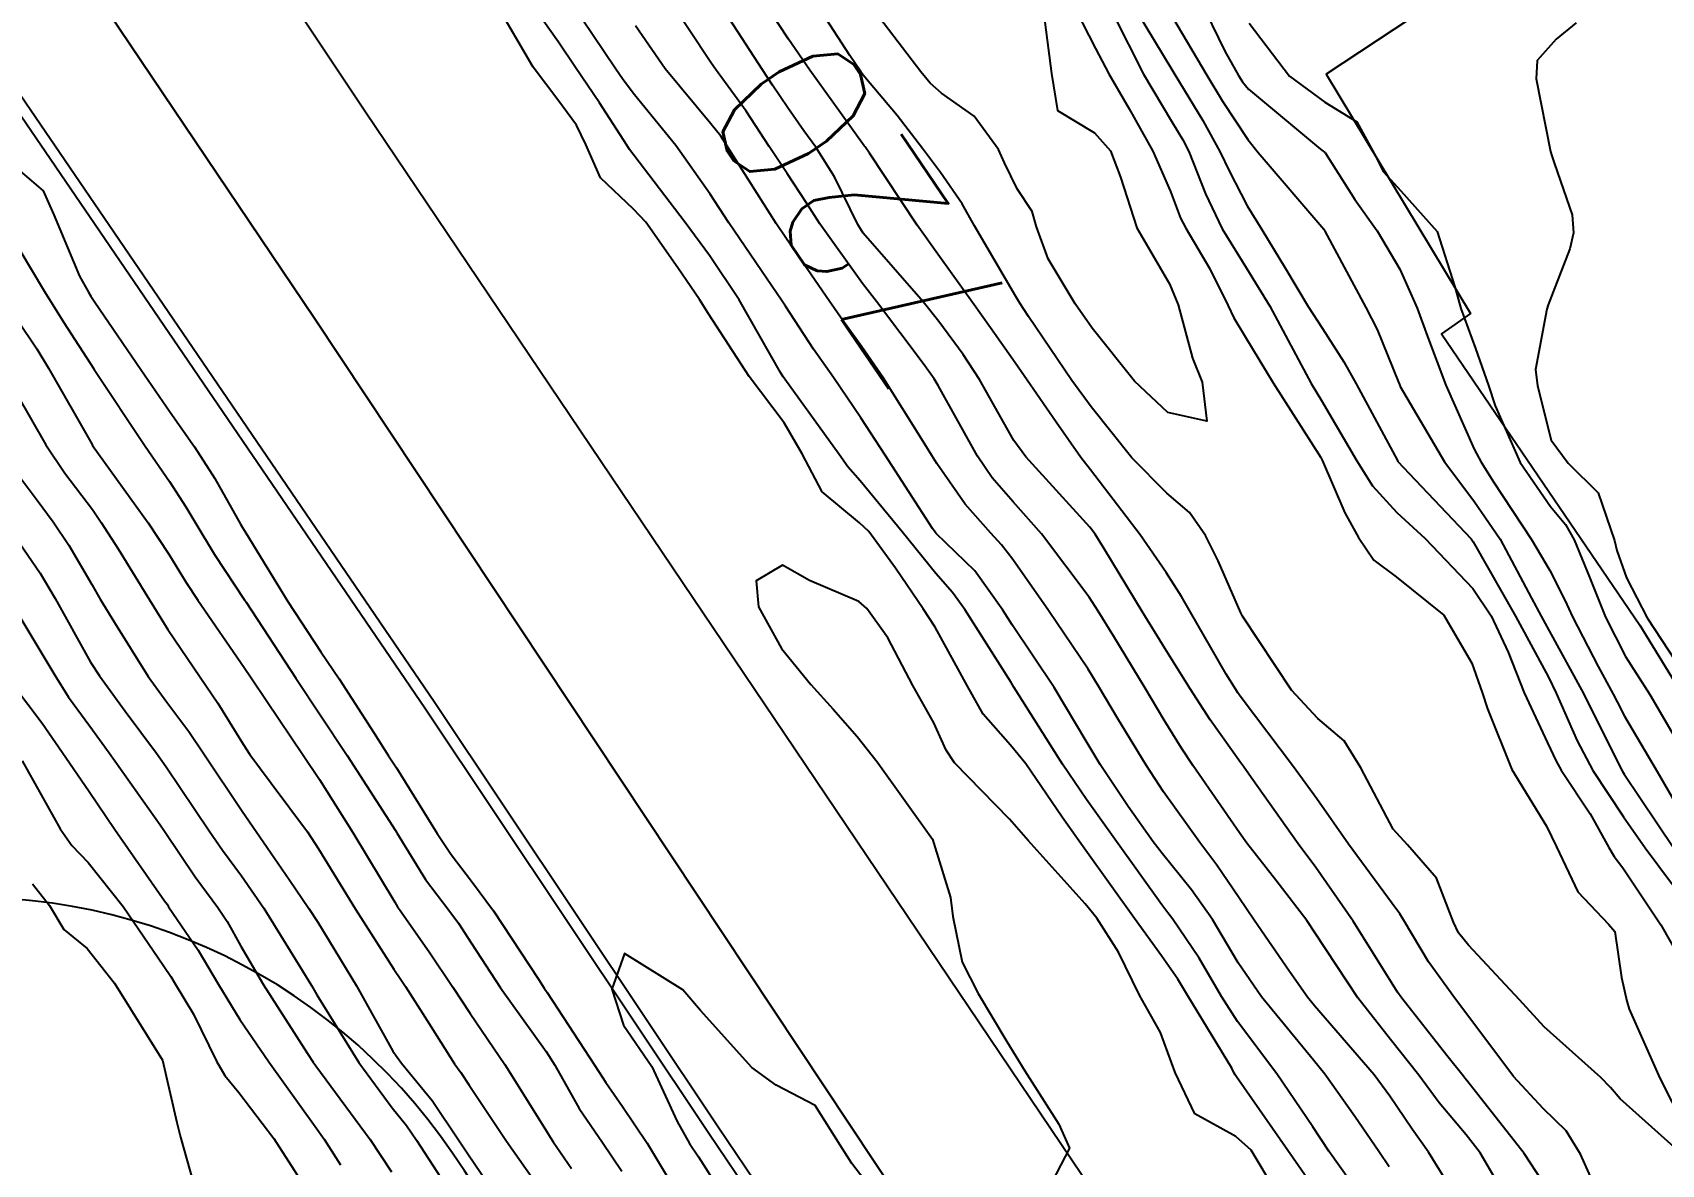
# Model space of a CAD drawing. Header units: metres. Extents: x 298520 to 308411, y 7433745 to 7450750.
# Drawn here: x 305514.07 to 305556.53, y 7436257.81 to 7436287.3 of the extents above; entities that cross this region are included whole.
import ezdxf
from ezdxf.enums import TextEntityAlignment as Align

# ---------------------------------------------------------------- set-up
doc = ezdxf.new("R2010")
doc.units = ezdxf.units.M
doc.header["$LTSCALE"] = 10
doc.linetypes.add('CONTINUO', pattern=[0])
for name, color, linetype in [('Area Verde e Lazer', 94, 'Continuous'), ('Canaleta de Drenagem', 151, 'Continuous'), ('Cotas', 45, 'Continuous'), ('Curvas de Nivel 1m', 11, 'Continuous'), ('Curvas de Nivel 5m', 15, 'Continuous'), ('Edificações', 30, 'Continuous'), ('Eixo_Estaqueamento', 45, 'CONTINUO'), ('Linha Férrea', 251, 'TRACKS')]:
    doc.layers.add(name, color=color, linetype=linetype)
doc.styles.add('Style-STANDARD', font='STANDARD.shx')
doc.linetypes.add('TRACKS', pattern='A,0.15,[130,ltypeshp.shx,S=0.25,R=0,X=0,Y=0],0.15', length=0.3)

msp = doc.modelspace()

# ---------------------------------------------------------------- linework, layer by layer
at = {"layer": 'Area Verde e Lazer', "elevation": 702.911}
msp.add_lwpolyline([(305681.312, 7436021.574), (305646.354, 7436069.707), (305638.734, 7436079.916), (305629.627, 7436098.108), (305626.73, 7436106.667), (305623.857, 7436116.23), (305602.206, 7436150.709), (305597.029, 7436153.887, -0.108806), (305579.087, 7436171.197, 0.012766), (305553.578, 7436207.531, -0.058601), (305533.573, 7436242.423, 0.048209), (305525.009, 7436258.103, 0.285836), (305510.329, 7436264.62, 0.182715), (305493.202, 7436255.252, 0.370056), (305493.202, 7436248.329, -0.051189), (305508.905, 7436225.696, 0.044989), (305545.819, 7436171.063, -0.231553), (305551.364, 7436147.273, -0.105431), (305542.516, 7436128.289, -0.119716), (305498.915, 7436092.575, 0.030126), (305447.791, 7436064.099, 0.058782), (305430.122, 7436049.638), (305432.69, 7436045.741), (305454.562, 7436013.793)], format="xyb", dxfattribs=at)
at = {"layer": 'Canaleta de Drenagem'}
for points in [[(305557.296, 7436220.649), (305546.27, 7436236.932), (305544.903, 7436239.019), (305535.681, 7436252.702), (305531.691, 7436258.613), (305524.287, 7436269.694), (305512.088, 7436287.564), (305505.349, 7436297.757), (305501.531, 7436303.213), (305492.263, 7436317.544), (305486.697, 7436325.567), (305486.072, 7436326.575), (305482.962, 7436330.962), (305479.197, 7436336.696), (305472.474, 7436346.51)], [(305557.545, 7436220.816), (305546.52, 7436237.098), (305545.153, 7436239.185), (305535.93, 7436252.87), (305531.94, 7436258.78), (305524.536, 7436269.862), (305512.337, 7436287.732), (305505.597, 7436297.926), (305501.78, 7436303.38), (305492.512, 7436317.711), (305486.948, 7436325.732), (305486.322, 7436326.741), (305483.21, 7436331.131), (305479.447, 7436336.863), (305472.722, 7436346.679)]]:
    msp.add_lwpolyline(points, dxfattribs=at)
at = {"layer": 'Curvas de Nivel 1m', "flags": 128}
for points, elevation in [([(305548.964, 7436256.59), (305547.857, 7436258.156), (305547.439, 7436258.784), (305546.497, 7436260.17), (305545.473, 7436261.535), (305545.054, 7436262.186), (305544.477, 7436263.18), (305543.782, 7436264.206), (305543.663, 7436264.366), (305543.507, 7436264.576), (305542.322, 7436266.222), (305541.539, 7436267.315), (305540.91, 7436268.236), (305539.766, 7436270.053), (305539.646, 7436270.249), (305539.575, 7436270.363), (305538.369, 7436272.269), (305538.046, 7436272.712), (305537.612, 7436273.208), (305536.734, 7436274.289), (305535.636, 7436275.619), (305535.321, 7436275.986), (305535.093, 7436276.308), (305533.672, 7436278.271), (305533.63, 7436278.33), (305533.561, 7436278.444), (305532.481, 7436280.342), (305531.71, 7436281.493), (305531.08, 7436282.356), (305529.74, 7436284.111), (305529.629, 7436284.259), (305529.555, 7436284.373), (305528.848, 7436285.478), (305528.222, 7436286.393), (305527.773, 7436287.058), (305526.819, 7436288.41)], 716), ([(305552.348, 7436257.172), (305551.797, 7436258.106), (305551.438, 7436258.577), (305550.735, 7436259.41), (305550.201, 7436260.129), (305549.467, 7436261.063), (305548.611, 7436262.149), (305547.5, 7436263.837), (305547.285, 7436264.162), (305546.471, 7436265.213), (305545.718, 7436266.178), (305545.527, 7436266.446), (305544.32, 7436268.198), (305544.013, 7436268.659), (305543.565, 7436269.386), (305543.071, 7436270.215), (305542.253, 7436271.563), (305541.844, 7436272.228), (305541.607, 7436272.592), (305540.363, 7436274.243), (305539.631, 7436275.073), (305539.079, 7436275.7), (305538.701, 7436276.264), (305537.67, 7436278.109), (305537.564, 7436278.281), (305537.282, 7436278.679), (305536.068, 7436280.296), (305535.7, 7436280.769), (305534.589, 7436282.317), (305534.253, 7436282.847), (305533.736, 7436283.633), (305533.27, 7436284.335), (305532.664, 7436285.253), (305531.869, 7436286.349), (305531.765, 7436286.498), (305530.53, 7436288.363)], 719), ([(305555.251, 7436256.216), (305554.417, 7436258.075), (305554.043, 7436258.685), (305553.445, 7436259.263), (305552.67, 7436260.098), (305551.477, 7436261.689), (305551.154, 7436262.115), (305550.457, 7436263.09), (305549.828, 7436264.135), (305549.708, 7436264.34), (305549.508, 7436264.609), (305548.365, 7436266.152), (305547.54, 7436267.331), (305546.939, 7436268.166), (305545.571, 7436269.976), (305545.487, 7436270.096), (305545.429, 7436270.182), (305545.178, 7436270.587), (305544.246, 7436272.2), (305544.011, 7436272.608), (305543.613, 7436273.236), (305542.942, 7436274.217), (305541.64, 7436275.907), (305541.389, 7436276.233), (305540.748, 7436277.148), (305539.989, 7436278.247), (305539.677, 7436278.698), (305539.034, 7436279.607), (305538.569, 7436280.267), (305537.711, 7436281.47), (305537.122, 7436282.286), (305535.88, 7436284.16), (305535.788, 7436284.3), (305535.768, 7436284.325), (305535.743, 7436284.357), (305534.929, 7436285.487), (305534.33, 7436286.321), (305533.775, 7436287.137), (305532.98, 7436288.338)], 721), ([(305557.097, 7436258.043), (305555.447, 7436259.513), (305555.196, 7436259.809), (305554.949, 7436260.068), (305553.472, 7436261.39), (305552.83, 7436262.097), (305551.497, 7436263.521), (305551.232, 7436263.845), (305551.108, 7436264.116), (305550.66, 7436265.269), (305549.903, 7436266.134), (305549.529, 7436266.547), (305548.688, 7436268.143), (305548.253, 7436268.843), (305547.566, 7436269.429), (305546.88, 7436270.167), (305545.602, 7436272.099), (305545.559, 7436272.181), (305544.968, 7436273.541), (305544.641, 7436274.195), (305544.223, 7436274.795), (305543.634, 7436275.3), (305542.724, 7436276.219), (305541.663, 7436277.551), (305541.158, 7436278.235), (305540.03, 7436279.906), (305539.805, 7436280.249), (305539.696, 7436280.428), (305538.62, 7436282.267), (305538.297, 7436282.84), (305537.737, 7436283.656), (305537.268, 7436284.285), (305536.605, 7436285.145), (305535.761, 7436286.145), (305535.694, 7436286.233), (305535.644, 7436286.302), (305535.366, 7436286.71), (305534.33, 7436288.322)], 722), ([(305541.086, 7436288.237), (305541.773, 7436286.891), (305542.125, 7436286.226), (305542.655, 7436285.319), (305543.267, 7436284.215), (305543.732, 7436283.164), (305543.991, 7436282.471), (305544.124, 7436282.204), (305544.756, 7436281.146), (305545.23, 7436280.187), (305545.379, 7436279.873), (305545.685, 7436279.364), (305546.409, 7436278.173), (305547.644, 7436276.233), (305547.678, 7436276.159), (305548.271, 7436274.792), (305548.631, 7436274.145), (305549.033, 7436273.555), (305549.613, 7436273.119), (305550.853, 7436272.117), (305551.584, 7436270.874), (305551.855, 7436270.107), (305551.995, 7436269.679), (305552.622, 7436268.099), (305553.531, 7436266.625), (305553.791, 7436266.086), (305554.344, 7436264.911), (305555.144, 7436264.065), (305555.314, 7436263.875), (305555.489, 7436262.681), (305555.624, 7436262.059), (305555.685, 7436261.853), (305556.486, 7436260.05), (305557.434, 7436258.185)], 722), ([(305549.427, 7436257.747), (305549.16, 7436258.143), (305548.535, 7436259.056), (305547.751, 7436260.157), (305547.458, 7436260.527), (305546.101, 7436262.174), (305545.492, 7436263.062), (305545.078, 7436263.765), (305544.821, 7436264.19), (305544.278, 7436264.966), (305543.52, 7436265.898), (305543.276, 7436266.212), (305542.624, 7436267.132), (305541.899, 7436268.227), (305541.559, 7436268.793), (305540.692, 7436270.239), (305539.597, 7436271.873), (305539.356, 7436272.254), (305538.628, 7436273.28), (305537.623, 7436274.251), (305537.598, 7436274.28), (305537.524, 7436274.381), (305536.287, 7436276.294), (305535.657, 7436277.266), (305534.94, 7436278.311), (305534.42, 7436279.058), (305533.691, 7436280.172), (305533.588, 7436280.331), (305533.346, 7436280.686), (305532.219, 7436282.345), (305531.73, 7436283.094), (305530.831, 7436284.359), (305529.756, 7436285.679), (305529.457, 7436286.072), (305529.253, 7436286.378), (305528.103, 7436288.081)], 717), ([(305540.453, 7436287.573), (305540.629, 7436286.241), (305540.783, 7436285.27), (305541.748, 7436284.691), (305542.164, 7436284.226), (305542.426, 7436283.533), (305542.851, 7436282.219), (305543.701, 7436280.757), (305543.932, 7436280.206), (305544.299, 7436278.82), (305544.555, 7436278.197), (305544.679, 7436277.174), (305543.661, 7436277.4), (305542.793, 7436278.219), (305541.687, 7436279.605), (305541.243, 7436280.234), (305540.54, 7436281.412), (305540.233, 7436282.245), (305540.122, 7436282.642), (305539.733, 7436283.232), (305539.398, 7436283.914), (305539.244, 7436284.257), (305538.608, 7436285.124), (305537.757, 7436285.723), (305537.46, 7436285.984), (305537.222, 7436286.285), (305535.791, 7436288.163)], 723), ([(305544.475, 7436288.2), (305545.142, 7436286.82), (305545.505, 7436286.184), (305545.603, 7436286.024), (305545.759, 7436285.826), (305547.637, 7436284.268), (305547.743, 7436284.188), (305547.759, 7436284.175), (305547.771, 7436284.16), (305548.537, 7436282.954), (305549.113, 7436282.139), (305549.708, 7436281.135), (305550.155, 7436280.125), (305550.427, 7436279.381), (305550.908, 7436278.118), (305551.648, 7436276.449), (305551.825, 7436276.108), (305552.145, 7436275.598), (305553.14, 7436274.095), (305553.615, 7436273.288), (305554.019, 7436272.496), (305554.211, 7436272.081), (305554.876, 7436270.779), (305555.268, 7436270.065), (305555.37, 7436269.863), (305555.567, 7436269.493), (305556.416, 7436268.051), (305557.524, 7436266.124)], 718), ([(305551.41, 7436256.579), (305550.451, 7436258.125), (305550.029, 7436258.721), (305549.447, 7436259.586), (305549.042, 7436260.144), (305547.48, 7436261.936), (305547.3, 7436262.162), (305546.827, 7436262.83), (305545.907, 7436264.176), (305545.509, 7436264.76), (305544.933, 7436265.605), (305544.495, 7436266.195), (305543.543, 7436267.517), (305543.092, 7436268.215), (305542.351, 7436269.436), (305541.882, 7436270.227), (305541.58, 7436270.71), (305540.545, 7436272.241), (305539.616, 7436273.569), (305539.324, 7436273.958), (305539.043, 7436274.259), (305538.372, 7436275.011), (305537.641, 7436276.074), (305537.511, 7436276.281), (305537.282, 7436276.65), (305536.248, 7436278.294), (305535.681, 7436279.117), (305535.185, 7436279.805), (305534.833, 7436280.313), (305533.717, 7436281.925), (305533.449, 7436282.333), (305532.957, 7436283.111), (305532.176, 7436284.346), (305532.003, 7436284.605), (305531.749, 7436284.927), (305530.558, 7436286.362), (305529.78, 7436287.48)], 718), ([(305542.23, 7436287.781), (305543.027, 7436286.217), (305543.751, 7436284.994), (305544.052, 7436284.512), (305544.205, 7436284.203), (305544.638, 7436283.102), (305545.077, 7436282.19), (305545.708, 7436281.162), (305546.316, 7436280.174), (305547.069, 7436278.776), (305547.396, 7436278.163), (305547.666, 7436277.716), (305548.585, 7436276.146), (305548.99, 7436275.494), (305549.63, 7436274.801), (305550.364, 7436274.123), (305551.61, 7436272.812), (305552.089, 7436272.105), (305552.531, 7436271.158), (305552.949, 7436270.096), (305553.56, 7436268.79), (305553.783, 7436268.314), (305553.908, 7436268.085), (305554.666, 7436266.944), (305555.156, 7436266.066), (305555.29, 7436265.833), (305555.518, 7436265.537), (305556.513, 7436264.05), (305557.486, 7436262.34)], 721), ([(305543.785, 7436287.709), (305544.675, 7436286.196), (305545.085, 7436285.519), (305545.746, 7436284.522), (305546.016, 7436284.177), (305547.723, 7436282.181), (305547.75, 7436282.132), (305548.824, 7436280.143), (305549.117, 7436279.569), (305549.674, 7436278.192), (305549.699, 7436278.13), (305549.717, 7436278.085), (305550.873, 7436276.118), (305551.633, 7436275.099), (305552.319, 7436274.103), (305553.14, 7436272.562), (305553.388, 7436272.092), (305553.597, 7436271.716), (305554.496, 7436270.076), (305554.855, 7436269.359), (305555.503, 7436268.061), (305555.552, 7436267.977), (305556.851, 7436266.047)], 719), ([(305545.783, 7436287.548), (305546.829, 7436286.169), (305547.756, 7436285.491), (305548.582, 7436284.978), (305549.045, 7436284.14), (305549.278, 7436283.677), (305549.733, 7436283.184), (305550.68, 7436282.12), (305551.138, 7436280.679), (305551.296, 7436280.114), (305551.683, 7436279.071), (305552.014, 7436278.107), (305552.193, 7436277.577), (305552.844, 7436276.098), (305553.632, 7436274.951), (305554.027, 7436274.484), (305554.25, 7436274.081), (305554.652, 7436273.113), (305555.066, 7436272.068), (305555.588, 7436271.046), (305556.222, 7436270.054), (305557.158, 7436268.443)], 717), ([(305554.305, 7436287.562), (305553.779, 7436287.134), (305553.284, 7436286.581), (305553.263, 7436286.095), (305553.633, 7436284.202), (305553.666, 7436284.091), (305553.741, 7436283.885), (305554.196, 7436282.551), (305554.23, 7436282.082), (305554.135, 7436281.665), (305553.7, 7436280.551), (305553.575, 7436280.211), (305553.54, 7436280.092), (305553.243, 7436278.528), (305553.298, 7436278.094), (305553.652, 7436276.681), (305554.096, 7436276.083), (305554.874, 7436275.31), (305555.302, 7436274.065), (305555.361, 7436273.805), (305555.613, 7436273.098), (305556.157, 7436272.054), (305557.267, 7436270.354)], 716), ([(305513.71, 7436281.677), (305514.378, 7436280.56), (305514.88, 7436279.748), (305515.661, 7436278.54), (305515.673, 7436278.523), (305516.998, 7436276.526), (305517.634, 7436275.603), (305518.062, 7436274.948), (305518.32, 7436274.51), (305518.812, 7436273.699), (305519.603, 7436272.506), (305519.614, 7436272.49), (305519.634, 7436272.458), (305520.925, 7436270.476), (305521.563, 7436269.524), (305522.268, 7436268.463), (305523.524, 7436266.513), (305523.564, 7436266.449), (305524.307, 7436265.234), (305524.915, 7436264.429), (305525.167, 7436264.092), (305525.495, 7436263.584), (305526.266, 7436262.412), (305527.458, 7436260.748), (305527.68, 7436260.397), (305528.318, 7436259.264), (305528.919, 7436258.378), (305529.422, 7436257.632)], 716), ([(305513.685, 7436279.798), (305514.176, 7436279.06), (305514.481, 7436278.558), (305515.617, 7436276.566), (305515.629, 7436276.54), (305517.08, 7436274.525), (305517.615, 7436273.715), (305518.068, 7436272.974), (305518.376, 7436272.508), (305519.577, 7436270.758), (305519.762, 7436270.488), (305520.175, 7436269.876), (305521.119, 7436268.474), (305521.543, 7436267.835), (305522.413, 7436266.461), (305523.505, 7436264.637), (305523.576, 7436264.522), (305523.629, 7436264.448), (305524.407, 7436263.351), (305525.02, 7436262.427), (305525.473, 7436261.741), (305526.374, 7436260.411), (305527.436, 7436258.719), (305527.556, 7436258.52), (305527.632, 7436258.397), (305528.116, 7436257.696)], 717), ([(305513.662, 7436277.867), (305514.414, 7436276.558), (305514.909, 7436275.825), (305515.626, 7436274.871), (305515.857, 7436274.538), (305516.299, 7436273.851), (305517.111, 7436272.525), (305517.591, 7436271.748), (305518.43, 7436270.507), (305518.896, 7436269.829), (305519.556, 7436268.76), (305519.728, 7436268.488), (305520.283, 7436267.741), (305521.231, 7436266.473), (305521.519, 7436266.035), (305522.48, 7436264.46), (305523.487, 7436262.896), (305523.668, 7436262.63), (305523.791, 7436262.445), (305524.352, 7436261.554), (305525.068, 7436260.426), (305525.226, 7436260.199), (305525.447, 7436259.874), (305526.417, 7436258.41), (305527.412, 7436257.001)], 718), ([(305513.636, 7436275.851), (305514.187, 7436275.121), (305514.601, 7436274.555), (305515.01, 7436273.942), (305515.607, 7436272.922), (305515.83, 7436272.538), (305516.199, 7436271.929), (305517.077, 7436270.525), (305517.566, 7436269.851), (305518.137, 7436269.09), (305518.532, 7436268.505), (305519.531, 7436267.011), (305519.895, 7436266.486), (305520.754, 7436265.234), (305521.271, 7436264.472), (305521.499, 7436264.122), (305522.512, 7436262.46), (305523.458, 7436260.762), (305523.68, 7436260.447), (305524.479, 7436259.47), (305525.187, 7436258.424), (305525.427, 7436258.053), (305526.554, 7436256.408)], 719), ([(305546.467, 7436257.119), (305545.834, 7436258.176), (305545.436, 7436258.533), (305544.367, 7436259.121), (305543.846, 7436260.204), (305543.468, 7436261.244), (305542.924, 7436262.216), (305542.375, 7436263.341), (305541.807, 7436264.227), (305541.507, 7436264.602), (305540.02, 7436266.245), (305539.531, 7436266.804), (305538.095, 7436268.272), (305537.882, 7436268.601), (305537.563, 7436269.312), (305537.015, 7436270.286), (305536.356, 7436271.528), (305535.817, 7436272.298), (305535.605, 7436272.478), (305534.314, 7436273.023), (305533.614, 7436273.42), (305532.929, 7436273.017), (305532.988, 7436272.336), (305533.587, 7436271.253), (305534.355, 7436270.318), (305534.932, 7436269.675), (305535.559, 7436268.955), (305536.082, 7436268.295), (305537.523, 7436266.28), (305537.997, 7436264.762), (305538.058, 7436264.272), (305538.302, 7436263.079), (305538.715, 7436262.262), (305539.464, 7436261.007), (305539.929, 7436260.245), (305540.82, 7436258.855), (305541.097, 7436258.233), (305540.525, 7436257.13)], 714), ([(305513.599, 7436272.293), (305514.643, 7436270.554), (305515.005, 7436269.986), (305515.56, 7436269.224), (305516.066, 7436268.535), (305517.389, 7436266.658), (305517.486, 7436266.52), (305517.522, 7436266.463), (305518.308, 7436265.305), (305518.895, 7436264.499), (305519.138, 7436264.135), (305519.493, 7436263.493), (305520.084, 7436262.484), (305521.228, 7436260.7), (305521.384, 7436260.471), (305521.452, 7436260.377), (305522.865, 7436258.456), (305523.42, 7436257.616)], 721), ([(305513.57, 7436270.293), (305514.312, 7436269.31), (305514.838, 7436268.551), (305515.538, 7436267.523), (305516.212, 7436266.533), (305517.504, 7436264.673), (305517.57, 7436264.585), (305517.613, 7436264.518), (305518.379, 7436263.394), (305518.91, 7436262.499), (305519.469, 7436261.587), (305520.227, 7436260.482), (305521.436, 7436258.797), (305521.663, 7436258.468), (305522.092, 7436257.794)], 722), ([(305513.795, 7436268.321), (305514.784, 7436266.551), (305515.091, 7436266.118), (305515.514, 7436265.678), (305516.431, 7436264.531), (305517.487, 7436262.975), (305517.667, 7436262.7), (305517.781, 7436262.516), (305518.258, 7436261.721), (305518.864, 7436260.499), (305519.074, 7436260.121), (305519.445, 7436259.681), (305520.358, 7436258.481), (305521.417, 7436256.834)], 723), ([(305514.063, 7436265.116), (305514.505, 7436264.555), (305514.878, 7436263.931), (305515.492, 7436263.434), (305516.204, 7436262.533), (305517.453, 7436260.52), (305517.824, 7436258.902), (305517.926, 7436258.513), (305518.255, 7436257.341)], 724), ([(305536.606, 7436256.288), (305535.426, 7436257.831), (305535.118, 7436258.305), (305534.469, 7436259.341), (305533.448, 7436259.872), (305532.818, 7436260.336), (305531.475, 7436261.819), (305531.018, 7436262.355), (305529.492, 7436263.304), (305529.169, 7436262.375), (305529.469, 7436261.436), (305530.211, 7436260.362), (305530.869, 7436258.925), (305531.189, 7436258.352), (305531.428, 7436258), (305532.489, 7436256.339)], 714)]:
    msp.add_lwpolyline(points, dxfattribs=dict(at, elevation=elevation))
at = {"layer": 'Curvas de Nivel 5m', "flags": 128}
for points, elevation in [([(305553.422, 7436257.364), (305552.948, 7436258.095), (305551.452, 7436259.994), (305551.4, 7436260.058), (305551.358, 7436260.111), (305550.932, 7436260.647), (305549.762, 7436262.136), (305549.646, 7436262.299), (305549.487, 7436262.551), (305548.491, 7436264.15), (305547.517, 7436265.545), (305547.06, 7436266.165), (305545.834, 7436267.891), (305545.629, 7436268.179), (305545.554, 7436268.284), (305544.764, 7436269.391), (305544.244, 7436270.2), (305543.588, 7436271.247), (305542.987, 7436272.216), (305542.017, 7436273.828), (305541.768, 7436274.229), (305541.625, 7436274.413), (305539.957, 7436276.247), (305539.649, 7436276.677), (305538.748, 7436278.264), (305538.323, 7436278.914), (305537.688, 7436279.776), (305537.282, 7436280.284), (305535.72, 7436282.08), (305535.576, 7436282.302), (305534.97, 7436283.546), (305534.483, 7436284.319), (305534.168, 7436284.744), (305533.753, 7436285.343), (305533.356, 7436285.932), (305533.089, 7436286.337), (305531.793, 7436288.35)], 720), ([(305542.632, 7436288.222), (305543.765, 7436286.343), (305543.838, 7436286.209), (305544.57, 7436285.016), (305545.026, 7436284.191), (305545.256, 7436283.705), (305545.729, 7436282.786), (305546.107, 7436282.176), (305546.723, 7436281.154), (305547.321, 7436280.164), (305547.687, 7436279.591), (305548.247, 7436278.72), (305548.568, 7436278.147), (305549.643, 7436276.149), (305549.658, 7436276.13), (305549.949, 7436275.817), (305551.568, 7436274.111), (305551.622, 7436274.033), (305552.723, 7436272.099), (305553.579, 7436270.506), (305553.781, 7436270.087), (305554.326, 7436268.844), (305554.735, 7436268.072), (305555.535, 7436266.865), (305556.106, 7436266.054), (305557.504, 7436264.18)], 720), ([(305547.419, 7436257.256), (305546.786, 7436258.166), (305545.452, 7436260.086), (305545.411, 7436260.14), (305545.388, 7436260.181), (305545.324, 7436260.312), (305544.181, 7436262.2), (305543.917, 7436262.633), (305543.493, 7436263.243), (305542.791, 7436264.217), (305541.52, 7436265.986), (305541.344, 7436266.232), (305540.908, 7436266.86), (305539.961, 7436268.246), (305539.558, 7436268.735), (305538.846, 7436269.541), (305538.438, 7436270.267), (305537.596, 7436271.805), (305537.282, 7436272.283), (305536.559, 7436273.345), (305535.866, 7436274.298), (305535.625, 7436274.525), (305534.651, 7436275.333), (305534.131, 7436276.323), (305533.655, 7436277.13), (305532.745, 7436278.339), (305531.689, 7436279.971), (305531.448, 7436280.352), (305530.886, 7436281.177), (305530.049, 7436282.367), (305529.726, 7436282.7), (305528.866, 7436283.515), (305528.486, 7436284.389), (305528.247, 7436284.891), (305527.754, 7436285.549), (305527.112, 7436286.407), (305526.153, 7436288.05)], 715), ([(305513.734, 7436283.698), (305514.345, 7436283.177), (305514.624, 7436282.556), (305515.292, 7436280.953), (305515.521, 7436280.543), (305515.588, 7436280.438), (305515.69, 7436280.28), (305516.889, 7436278.528), (305517.656, 7436277.414), (305518.29, 7436276.51), (305518.816, 7436275.684), (305519.483, 7436274.492), (305519.536, 7436274.405), (305519.621, 7436274.266), (305520.716, 7436272.479), (305521.583, 7436271.167), (305522.059, 7436270.465), (305522.971, 7436269.044), (305523.348, 7436268.452), (305523.548, 7436268.141), (305524.611, 7436266.434), (305524.976, 7436265.887), (305525.511, 7436265.185), (305526.08, 7436264.414), (305527.255, 7436262.632), (305527.405, 7436262.401), (305527.481, 7436262.288), (305528.722, 7436260.381), (305529.009, 7436259.937), (305529.442, 7436259.314), (305530.085, 7436258.363), (305531.108, 7436256.653)], 715), ([(305513.619, 7436274.155), (305514.263, 7436273.214), (305514.656, 7436272.554), (305515.578, 7436270.894), (305515.806, 7436270.538), (305516.48, 7436269.615), (305517.298, 7436268.523), (305517.548, 7436268.169), (305518.673, 7436266.503), (305519.02, 7436265.999), (305519.511, 7436265.329), (305520.09, 7436264.484), (305521.106, 7436262.855), (305521.335, 7436262.471), (305521.479, 7436262.23), (305522.569, 7436260.459), (305523.441, 7436259.277), (305523.811, 7436258.818), (305524.077, 7436258.44), (305525.339, 7436256.486)], 720)]:
    msp.add_lwpolyline(points, dxfattribs=dict(at, elevation=elevation))
at = {"layer": 'Edificações'}
msp.add_lwpolyline([(305562.329, 7436295.826), (305547.788, 7436286.217), (305551.552, 7436279.979), (305550.79, 7436279.454), (305555.966, 7436271.862), (305557.943, 7436268.629)], dxfattribs=at)
at = {"layer": 'Eixo_Estaqueamento'}
msp.add_lwpolyline([(305338.344, 7436551.44), (305351.225, 7436532.173), (305369.125, 7436505.554), (305384.092, 7436483.75), (305402.577, 7436456.088), (305421.25, 7436428.242), (305441.558, 7436398.43), (305460.301, 7436370.83), (305480.027, 7436341.606), (305499.486, 7436312.983), (305512.691, 7436292.824), (305521.42, 7436279.841), (305539.44, 7436252.716), (305559.429, 7436223.15), (305576.091, 7436198.746), (305596.142, 7436168.749), (305622.371, 7436129.703), (305645.017, 7436096.315), (305661.02, 7436071.863)], dxfattribs=at)
at = {"layer": 'Linha Férrea', "flags": 128}
msp.add_lwpolyline([(307827.162, 7434249.95), (307821.558, 7434258.806), (307819.524, 7434262.43), (307816.304, 7434268.219), (307813.681, 7434272.301), (307811.637, 7434275.461), (307798.221, 7434296.136), (307773.738, 7434334.032), (307761.734, 7434352.011), (307752.472, 7434367.888), (307735.134, 7434393.38), (307710.738, 7434431.015), (307694.807, 7434455.28), (307677.699, 7434482.208), (307665.381, 7434501.663), (307643.884, 7434534.842), (307627.559, 7434562.543), (307613.51, 7434586.874), (307596.955, 7434617.47), (307576.402, 7434659.978), (307564.169, 7434687.319), (307541.059, 7434734.946), (307530.172, 7434758.545), (307516.917, 7434785.92), (307501.763, 7434817.247), (307481.679, 7434859.302), (307459.201, 7434904.199), (307442.79, 7434936.268), (307425.275, 7434968.915), (307411.694, 7434992.242), (307402.565, 7435007.679), (307388.848, 7435028.501), (307366.947, 7435058.298), (307352.497, 7435076.75), (307335.708, 7435095.815), (307323.737, 7435108.404), (307304.876, 7435127.211), (307280.641, 7435149.596), (307260.895, 7435166.247), (307239.502, 7435183.006), (307222.59, 7435195.397), (307206.912, 7435206.431), (307191.542, 7435216.923), (307180.978, 7435223.581), (307147.083, 7435245.035), (307110.179, 7435267.866), (307071.327, 7435292.081), (307013.035, 7435328.917), (306934.22, 7435378.293), (306890.853, 7435406.012), (306860.761, 7435425.266), (306830.445, 7435444.172), (306783.165, 7435474.002), (306743.292, 7435499.125), (306730.646, 7435506.804), (306700.006, 7435524.558), (306649.968, 7435556.158), (306620.536, 7435574.685), (306585.884, 7435596.365), (306549.21, 7435619.443), (306511.464, 7435642.992), (306481.3, 7435662.066), (306449.914, 7435681.79), (306417.31, 7435702.158), (306386.499, 7435720.658), (306359.57, 7435735.78), (306332.265, 7435749.95), (306295.736, 7435767.254), (306254.914, 7435784.832), (306234.551, 7435793.029), (306198.8, 7435806.042), (306177.427, 7435813.736), (306139.201, 7435826.142), (306101.034, 7435838.043), (306051.969, 7435853.031), (306008.186, 7435866.647), (306003.579, 7435868.042), (305974.115, 7435878.736), (305939.654, 7435889.448), (305902.227, 7435900.737), (305881.18, 7435906.223), (305868.578, 7435910.192), (305845.541, 7435919.118), (305815.171, 7435933.297), (305786.711, 7435949.033), (305760.876, 7435966.424), (305735.18, 7435986.894), (305723.755, 7435997.052), (305696.097, 7436025.188), (305678.2, 7436047.897), (305661.02, 7436071.863), (305645.017, 7436096.315), (305622.371, 7436129.703), (305596.142, 7436168.749), (305576.091, 7436198.746), (305559.429, 7436223.15), (305539.44, 7436252.716), (305521.42, 7436279.841), (305512.691, 7436292.824), (305499.486, 7436312.983), (305480.027, 7436341.606), (305460.301, 7436370.83), (305441.558, 7436398.43), (305421.25, 7436428.242), (305402.577, 7436456.088), (305384.092, 7436483.75), (305369.125, 7436505.554), (305351.225, 7436532.173), (305338.344, 7436551.44), (305322.726, 7436574.869), (305306.914, 7436598.296), (305293.244, 7436619.058), (305277.818, 7436644.307), (305263.888, 7436668.981), (305254.713, 7436687.725), (305243.781, 7436710.837), (305233.952, 7436734.393), (305225.106, 7436755.865), (305215.533, 7436780.472), (305201.607, 7436815.682), (305193.173, 7436837.83), (305177.384, 7436877.752), (305166.792, 7436904.686), (305153.942, 7436937.689), (305141.501, 7436969.136), (305130.697, 7436996.497), (305122.016, 7437018.504), (305113.061, 7437043.102), (305101.513, 7437072.011), (305093.245, 7437092.935), (305082.037, 7437121.364), (305073.353, 7437143.916), (305060.568, 7437176.453), (305050.18, 7437206.397), (305043.414, 7437227.867), (305037.467, 7437248.165), (305034.526, 7437261.706), (305031.724, 7437274.104), (305028.718, 7437297.869), (305025.03, 7437326.573), (305023.117, 7437358.555), (305023.119, 7437387.114), (305024.829, 7437414.867), (305027.312, 7437439.505), (305027.407, 7437441.256), (305030.711, 7437462.666), (305036.039, 7437488.902), (305042.465, 7437516.919), (305048.776, 7437544.538), (305055.475, 7437572.1), (305062.866, 7437603.389), (305069.498, 7437630.688), (305077.032, 7437662.821), (305085.46, 7437698.138), (305091.819, 7437727.643), (305097.21, 7437749.95), (305103.918, 7437777.268), (305111.101, 7437807.1), (305121.202, 7437849.915), (305125.406, 7437866.973), (305130.992, 7437888.732), (305137.356, 7437914.575), (305143.477, 7437941.139), (305150.277, 7437969.227), (305155.626, 7437993.858), (305160.498, 7438017.389), (305165.529, 7438047.968), (305167.399, 7438065.921), (305168.452, 7438080.499), (305168.697, 7438098.822), (305168.499, 7438111.609), (305167.442, 7438129.409), (305165.734, 7438144.803), (305163.051, 7438159.253), (305157.36, 7438183.653), (305149.712, 7438209.61), (305142.146, 7438230.516), (305132.877, 7438252.552), (305120.435, 7438277.838), (305109.119, 7438297.22), (305107.007, 7438300.233), (305099.258, 7438311.382), (305091.426, 7438322.415), (305083.384, 7438332.797), (305079.569, 7438337.519), (305074.8, 7438344.056), (305056.823, 7438367.077), (305041.935, 7438386.352), (305023.225, 7438411.978), (305005.975, 7438436.561), (304993.284, 7438456.495), (304983.121, 7438473.171), (304969.538, 7438498.699), (304959.938, 7438517.087), (304947.328, 7438543.432), (304933.09, 7438572.791), (304924.306, 7438590.948), (304918.204, 7438604.464), (304911.783, 7438619.158), (304905.926, 7438632.437), (304900.315, 7438648.46), (304895.834, 7438661.886), (304892.174, 7438674.496), (304887.946, 7438691.238), (304884.694, 7438706.937), (304881.848, 7438723.698), (304879.326, 7438740.134), (304878.187, 7438758.916), (304877.537, 7438778.358), (304877.211, 7438799.094), (304877.455, 7438830.881), (304877.861, 7438863.017), (304878.268, 7438892.702), (304878.595, 7438920.109), (304878.677, 7438952.239), (304877.945, 7438980.303), (304876.318, 7439009.018), (304874.936, 7439022.788), (304873.229, 7439037.841), (304870.14, 7439056.141), (304864.855, 7439082.077), (304859.079, 7439105.013), (304850.377, 7439133.889), (304843.057, 7439154.06), (304836.382, 7439171.237), (304828.249, 7439190.114), (304817.674, 7439211.83), (304806.69, 7439232.736), (304796.364, 7439250.871), (304785.222, 7439269.009), (304772.779, 7439289.097), (304755.7, 7439316.738), (304736.912, 7439345.938), (304718.848, 7439374.335), (304700.222, 7439403.624), (304676.465, 7439440.714), (304659.061, 7439468.061), (304641.493, 7439495.549), (304629.289, 7439514.996), (304612.29, 7439541.915), (304598.786, 7439563.312), (304583.088, 7439588.524), (304568.608, 7439611.383), (304554.371, 7439633.59), (304540.465, 7439656.114), (304527.858, 7439675.88), (304515.488, 7439695.965), (304501.015, 7439718.74), (304492.557, 7439732.179), (304481.09, 7439749.95), (304464.698, 7439773.555), (304458.701, 7439781.55), (304447.468, 7439795.482), (304430.85, 7439814.016), (304417.942, 7439826.867), (304407.625, 7439836.385), (304393.358, 7439848.486), (304380.404, 7439858.342), (304362.661, 7439870.737), (304347.086, 7439880.296), (304333.248, 7439887.82), (304320.73, 7439894.061), (304304.927, 7439900.989), (304286.443, 7439908.157), (304266.642, 7439915.416), (304246.691, 7439922.501), (304225.186, 7439929.977), (304198.999, 7439939.195), (304168.468, 7439950.001), (304152.888, 7439955.629), (304135.919, 7439962.486), (304121.351, 7439968.798), (304105.783, 7439976.385), (304088.736, 7439985.334), (304071.183, 7439995.831), (304051.503, 7440008.737), (304042.509, 7440015.334), (304023.022, 7440030.473), (304002.682, 7440048.64), (303992.184, 7440058.522), (303980.444, 7440070.491), (303965.024, 7440086.226), (303949.368, 7440102.496), (303932.051, 7440120.671), (303917.21, 7440136.166), (303903.071, 7440150.772), (303879.085, 7440174.998), (303863.629, 7440189.711), (303849.061, 7440203.116), (303838.551, 7440211.886), (303825.964, 7440222.577), (303811.471, 7440233.814), (303798.026, 7440243.583), (303789.167, 7440249.782, 0.048699), (303782.733, 7440254.326, -0.013971), (303778.977, 7440256.716, 0.011385), (303767.539, 7440264.078, 0.000455), (303759.243, 7440269.144, 0.004014), (303749.319, 7440275.082, 0.008965), (303739.521, 7440280.605), (303729.166, 7440286.199), (303717.711, 7440292.151), (303693.717, 7440304.367), (303679.104, 7440311.896), (303660.942, 7440321.331), (303642.972, 7440330.918), (303636.468, 7440334.548), (303624.836, 7440341.295), (303611.994, 7440348.943), (303603.079, 7440354.598), (303596.281, 7440359.102), (303587.51, 7440365.427), (303578.605, 7440372.221), (303569.48, 7440379.633), (303558.633, 7440389.129), (303549.894, 7440397.253), (303541.539, 7440405.465), (303534.882, 7440412.293), (303523.465, 7440424.473), (303512.292, 7440437.463), (303502.617, 7440449.258), (303497.008, 7440456.501), (303488.044, 7440468.694), (303481.424, 7440477.682), (303475.375, 7440486.349), (303465.786, 7440500.535), (303456.113, 7440515.599), (303445.613, 7440532.252), (303432.87, 7440552.628), (303423.186, 7440568.064, -0.000757), (303417.987, 7440576.145, 0.007668), (303411.654, 7440585.694), (303403.602, 7440597.441), (303394.768, 7440609.244), (303388.857, 7440616.919), (303381.264, 7440625.91), (303374.43, 7440633.824), (303364.889, 7440644.089), (303358.774, 7440650.239), (303349.646, 7440658.739), (303339.722, 7440667.523), (303332.656, 7440673.464), (303326.724, 7440678.049, -0.018136), (303320.919, 7440682.537, 0.027105), (303312.535, 7440688.782, -0.001525), (303306.785, 7440692.624), (303296.835, 7440699.316), (303291.583, 7440702.647), (303280.845, 7440709.238, 0.008003), (303271.247, 7440714.648, 0.013057), (303255.936, 7440722.447, -0.001991), (303248.373, 7440726.091, 0.012147), (303243.6, 7440728.272, -0.002135), (303237.368, 7440730.971), (303223.7, 7440736.96), (303210.103, 7440742.741), (303193.904, 7440749.566), (303189.82, 7440751.298), (303177.394, 7440756.464), (303158.988, 7440764.273), (303141.646, 7440771.615), (303117.098, 7440781.981), (303101.554, 7440788.524), (303093.446, 7440792.234), (303076.052, 7440800.18), (303054.932, 7440810.372), (303040.156, 7440817.979), (303025.349, 7440825.886), (303013.344, 7440832.756), (303004.06, 7440838.538), (302994.271, 7440845.093), (302982.623, 7440853.413), (302969.58, 7440863.652), (302962.58, 7440869.547), (302953.339, 7440877.801), (302943.024, 7440887.539), (302938.586, 7440892.147), (302933.331, 7440897.537), (302924.321, 7440907.75), (302915.904, 7440917.945), (302907.517, 7440928.751), (302899.78, 7440938.97), (302892.734, 7440949.154), (302888.762, 7440955.109), (302884.574, 7440961.747), (302879.485, 7440969.887), (302873.287, 7440980.614), (302867.777, 7440990.898), (302859.79, 7441006.768), (302851.229, 7441025.298), (302846.823, 7441035.61), (302841.669, 7441047.987), (302837.148, 7441059.318), (302829.38, 7441078.789), (302825.24, 7441088.834), (302821.857, 7441097.357), (302816.249, 7441111.473), (302810.672, 7441125.205), (302804.678, 7441140.046), (302799.05, 7441153.537), (302792.202, 7441169.326), (302786.803, 7441181.368), (302782.699, 7441189.728), (302780.991, 7441193.272, -0.024435), (302778.706, 7441197.526, 0.018839), (302775.042, 7441204.531), (302769.048, 7441215.01), (302764.16, 7441223.098), (302758.012, 7441232.567), (302751.033, 7441242.929), (302746.425, 7441249.467, 0.01417), (302742.29, 7441255.115, -0.010578), (302734.95, 7441264.491, 0.026045), (302726.645, 7441274.447), (302714.77, 7441287.265), (302702.588, 7441299.413), (302690.064, 7441310.886), (302682.561, 7441317.234), (302675.22, 7441323.247), (302666.869, 7441329.42, 0.027574), (302658.671, 7441335.283, -0.011091), (302655.152, 7441337.629, 0.01172), (302645.719, 7441343.898, 0.006642), (302635.246, 7441350.318, 0.010482), (302620.241, 7441358.823, 0.013683), (302599.223, 7441369.429, 0.008553), (302586.726, 7441375.052, 0.011788), (302575.046, 7441379.747, 0.002778), (302570.558, 7441381.4), (302560.876, 7441384.907), (302551.005, 7441388.04), (302546.217, 7441389.527, -0.019135), (302544.903, 7441389.88, 0.019296), (302522.937, 7441395.786, 0.000461), (302511.662, 7441398.344, 0.010049), (302501.513, 7441400.424), (302492.392, 7441402.102), (302485.288, 7441403.295), (302471.447, 7441405.533), (302444.869, 7441409.521), (302415.277, 7441413.929), (302384.345, 7441418.639), (302365.976, 7441421.32), (302360.247, 7441421.986), (302338.704, 7441425.134), (302306.002, 7441430.395), (302286.923, 7441434.198), (302278.604, 7441436.007), (302270.237, 7441438.277), (302260.05, 7441441.209), (302248.718, 7441444.793), (302234.932, 7441449.831), (302225.681, 7441453.688), (302223.91, 7441454.587), (302211.722, 7441460.078), (302198.55, 7441466.939), (302185.194, 7441474.434), (302176.266, 7441480.044), (302166.746, 7441486.088), (302155.705, 7441493.817), (302145.197, 7441501.908), (302133.651, 7441511.457), (302124.111, 7441520.003), (302113.796, 7441530.075), (302104.384, 7441540.03), (302095.467, 7441550.013), (302086.579, 7441560.931), (302077.65, 7441573.115), (302070.772, 7441583.077), (302062.647, 7441595.881), (302055.334, 7441608.401), (302048.687, 7441620.587), (302040.377, 7441636.793), (302032.957, 7441653.052), (302027.217, 7441666.295), (302023.745, 7441674.151), (302020.233, 7441682.946), (302013.855, 7441699.656), (302006.743, 7441720.028), (302000.143, 7441739.465), (301996.81, 7441749.517), (301993.173, 7441760.442), (301988.741, 7441774.004), (301985.313, 7441784.598), (301976.672, 7441811.028), (301970.969, 7441828.13), (301966.757, 7441840.46), (301961.824, 7441854.796), (301956.599, 7441869.324), (301952.694, 7441879.426), (301950.212, 7441885.776), (301947.263, 7441893.123), (301942.827, 7441902.996), (301936.943, 7441915.47), (301925.249, 7441938.089), (301919.939, 7441947.811), (301913.515, 7441959.082), (301904.124, 7441974.92), (301894.52, 7441990.438), (301891.413, 7441995.461), (301886.489, 7442003.183), (301878.67, 7442015.285), (301873.464, 7442023.436), (301865.157, 7442036.288), (301855.839, 7442050.938), (301845.976, 7442066.833), (301838.272, 7442079.461), (301830.416, 7442092.887), (301825.548, 7442101.779), (301821.376, 7442109.453), (301815.662, 7442120.908), (301811.106, 7442130.238), (301807.699, 7442137.999), (301806.423, 7442140.601, 0.023261), (301801.857, 7442152.453, -0.028715), (301797.552, 7442164.003, 0.012936), (301793.732, 7442175.332, -0.025942), (301792.423, 7442179.575, 0.006006), (301789.905, 7442189.062, -0.014708), (301788.14, 7442196.216), (301785.975, 7442206.246), (301784.367, 7442214.306, 0.006026), (301783.559, 7442218.841, -0.007665), (301782.521, 7442224.78, -0.006079), (301780.959, 7442235.44, -0.002739), (301779.703, 7442245.206), (301779.178, 7442249.477), (301778.675, 7442254.381), (301778.065, 7442260.482), (301777.318, 7442271.291), (301776.984, 7442275.413), (301775.911, 7442292.595), (301775.204, 7442301.965), (301774.189, 7442318.205), (301773.646, 7442327.416), (301773.089, 7442335.875), (301772.127, 7442350.268), (301771.292, 7442362.115), (301770.725, 7442371.572), (301769.865, 7442382.07), (301768.552, 7442394.647), (301768.148, 7442398.421), (301767.394, 7442406.074), (301767.009, 7442408.608), (301766.499, 7442411.782), (301764.779, 7442423.533), (301763.465, 7442430.863), (301760.77, 7442444.807), (301759.479, 7442450.076), (301758.259, 7442454.401), (301755.339, 7442466.071), (301751.665, 7442478.105, 0.014406), (301747.843, 7442489.506, -0.000078), (301746.016, 7442494.48), (301743.45, 7442501.467), (301738.686, 7442513.328), (301735.709, 7442520.321), (301732.431, 7442527.285), (301727.104, 7442538.17), (301722.927, 7442546.111, 0.012187), (301718.524, 7442554.109, 0.000535), (301713.357, 7442562.952, 0.014127), (301707.985, 7442571.558, 0.00131), (301703.078, 7442578.904, 0.005502), (301696.107, 7442589.038, 0.012739), (301690.664, 7442596.364, -0.003293), (301687.73, 7442600.161, 0.014011), (301683.494, 7442605.405), (301674.266, 7442616.2), (301665.746, 7442625.395), (301657.648, 7442633.669), (301647.393, 7442643.457), (301636.008, 7442653.979), (301626.6, 7442662.308), (301605.302, 7442680.695), (301585.626, 7442697.221), (301571.106, 7442709.224), (301556.026, 7442721.963), (301546.373, 7442729.879), (301533.385, 7442740.748), (301522.722, 7442749.605), (301509.812, 7442760.238), (301495.057, 7442772.28), (301477.473, 7442786.656), (301465.134, 7442796.879), (301456.431, 7442804.066), (301435.244, 7442821.757), (301421.836, 7442832.858), (301396.975, 7442853.686), (301385.141, 7442863.625), (301370.663, 7442875.779), (301364.72, 7442880.333), (301363.394, 7442881.709), (301340.635, 7442900.571), (301323.028, 7442915.478), (301312.785, 7442924.11), (301300.577, 7442934.699), (301285.849, 7442948.16), (301276.269, 7442957.316), (301270.655, 7442962.881), (301259.99, 7442974.031), (301253.515, 7442981.219), (301247.895, 7442987.531), (301240.384, 7442996.742), (301229.998, 7443009.989), (301221.855, 7443021.632), (301213.131, 7443035.04), (301205.731, 7443047.193), (301200.054, 7443057.202), (301196.13, 7443064.495), (301190.777, 7443075.159), (301186.743, 7443083.781), (301181.573, 7443095.717), (301178.314, 7443103.871), (301173.662, 7443116.191), (301169.173, 7443129.408), (301164.144, 7443147.31, -0.01791), (301159.61, 7443166.203, -0.00496), (301157.559, 7443176.875, -0.011511), (301154.972, 7443193.236, -0.007375), (301153.508, 7443205.472), (301152.718, 7443213.017, -0.00222), (301152.224, 7443222.44), (301151.729, 7443232.749), (301151.603, 7443240.182), (301151.639, 7443249.448), (301151.725, 7443255.841, -0.000163), (301152.025, 7443263.846, -0.011094), (301152.62, 7443273.75), (301153.007, 7443278.435), (301153.225, 7443280.621), (301153.695, 7443286.694, -0.028501), (301154.086, 7443291.63), (301155.314, 7443300.595), (301156.339, 7443307.456), (301157.491, 7443314.977), (301159.202, 7443325.07), (301161.789, 7443338.495), (301165.144, 7443354.564), (301169.449, 7443374.231), (301172.81, 7443391.595), (301174.68, 7443401.171), (301178.924, 7443420.669), (301181.694, 7443433.864), (301184.295, 7443446.536), (301187.696, 7443463.235), (301190.748, 7443479.811), (301192.552, 7443489.809), (301194.095, 7443499.341), (301196.062, 7443513.194), (301197.815, 7443528.847), (301198.978, 7443543.028), (301199.581, 7443554.271), (301200.059, 7443564.719), (301200.282, 7443573.9), (301200.162, 7443588.233), (301199.927, 7443598.374), (301199.281, 7443610.703), (301198.702, 7443618.87), (301198.183, 7443625.385), (301197.204, 7443633.937, -0.007667), (301196.167, 7443643.146, 0.025395), (301194.851, 7443652, -0.01031), (301194.43, 7443654.342), (301193.513, 7443660.134), (301192.135, 7443668.077), (301188.578, 7443684.771), (301185.498, 7443697.176), (301182.785, 7443706.834), (301181.462, 7443711.268), (301177.711, 7443723.713), (301173.808, 7443734.628), (301171.261, 7443741.672), (301169.728, 7443745.668), (301168.223, 7443749.256), (301166.222, 7443754.29), (301158.307, 7443772.479), (301152.394, 7443784.66), (301147.869, 7443793.508), (301140.961, 7443806.331), (301134.742, 7443816.987), (301130.672, 7443823.903), (301127.116, 7443829.58), (301117.999, 7443843.643), (301110.123, 7443855.073), (301103.904, 7443863.685), (301096.373, 7443873.957), (301091.515, 7443880.268), (301082.097, 7443891.988), (301075.191, 7443900.343), (301066.669, 7443910.076), (301057.942, 7443919.52), (301047.68, 7443929.617), (301040.637, 7443936.582), (301031.883, 7443944.37), (301023.758, 7443951.563), (301019.288, 7443955.054), (301009.556, 7443962.804), (300997.58, 7443972.16), (300983.871, 7443982.451), (300964.188, 7443997.461), (300944.108, 7444013.327), (300932.299, 7444022.947), (300914.026, 7444037.339), (300891.313, 7444055.807), (300879.97, 7444064.814), (300848.153, 7444089.828), (300830.362, 7444103.6), (300820.582, 7444111.406), (300808.788, 7444120.923), (300790.074, 7444136.492), (300778.414, 7444146.774), (300770.686, 7444153.71), (300758.584, 7444165.332), (300747.358, 7444176.88), (300740.382, 7444184.133), (300726.752, 7444199.558), (300715.031, 7444213.522), (300701.451, 7444231.207), (300695.757, 7444239.063), (300691.098, 7444245.691), (300688.496, 7444249.683), (300679.245, 7444263.561), (300673.509, 7444272.713), (300665.013, 7444287.411), (300658.593, 7444299.121), (300654.523, 7444306.913), (300645.889, 7444324.778), (300638.775, 7444340.504), (300632.002, 7444357.092), (300623.229, 7444381.315), (300618.039, 7444396.735), (300611.737, 7444416.065), (300609.685, 7444423.435), (300606.998, 7444434.668), (300602.946, 7444451.568), (300599.969, 7444467.01), (300597.626, 7444480.248), (300594.733, 7444500.078), (300593.893, 7444507.369), (300592.267, 7444522.787), (300591.511, 7444531.442), (300590.493, 7444544.959), (300589.841, 7444557.299), (300589.096, 7444574.018), (300588.343, 7444602.107), (300587.685, 7444624.209), (300587.294, 7444638.301), (300586.409, 7444654.83), (300585.213, 7444670.921), (300583.32, 7444689.362), (300581.913, 7444699.787), (300579.93, 7444713.25), (300577.016, 7444730.379), (300574.607, 7444742.839), (300573.261, 7444749.503), (300571.951, 7444755.507), (300567.968, 7444771.617), (300563.223, 7444789.714), (300556.388, 7444811.413), (300552.813, 7444821.862), (300552.051, 7444823.547), (300548.135, 7444834.224), (300543.898, 7444845.238), (300538.737, 7444857.627), (300534.37, 7444867.272, 0.016186), (300529.659, 7444877.358), (300521.065, 7444894.307), (300515.468, 7444904.77), (300506.539, 7444920.708), (300501.331, 7444929.076), (300498.824, 7444933.12), (300487.096, 7444951.631), (300473.997, 7444971.561), (300463.472, 7444987.491), (300453.773, 7445002.708), (300450.06, 7445008.599), (300443.364, 7445019.573), (300432.151, 7445039.253), (300421.263, 7445060.113), (300412.901, 7445077.325), (300404.443, 7445096.117), (300400.04, 7445106.506), (300395.554, 7445118.008), (300385.79, 7445146.048), (300379.043, 7445169.005), (300374.061, 7445187.954), (300369.452, 7445208.366), (300365.384, 7445228.498), (300362.756, 7445242.388), (300361.678, 7445249.758), (300360.143, 7445261.703), (300359.094, 7445273.894), (300358.442, 7445281.783), (300357.503, 7445297.711), (300357.204, 7445314.251), (300357.2, 7445325.495), (300357.632, 7445341.062), (300358.792, 7445365.539), (300359.702, 7445378.899), (300360.824, 7445394.556), (300361.814, 7445408.831), (300364.105, 7445434.807), (300365.553, 7445451.778), (300367.396, 7445471.835), (300368.852, 7445486.766), (300370.027, 7445499.471), (300371.464, 7445515.344), (300372.683, 7445526.312), (300373.395, 7445530.963), (300374.893, 7445547.685), (300376.205, 7445560.819), (300377.581, 7445575.805), (300379.871, 7445599.676), (300382.66, 7445627.08), (300384.233, 7445644.036), (300384.749, 7445648.276), (300386.133, 7445663.647)], format="xyb", dxfattribs=at)
msp.add_lwpolyline([(306582.498, 7435607.495), (306556.392, 7435623.646), (306509.999, 7435652.105), (306448.251, 7435689.469), (306394.544, 7435720.976), (306352.226, 7435744.439), (306311.299, 7435764.613), (306276.031, 7435780.359), (306251.636, 7435790.454), (306226.836, 7435800.014), (306196.931, 7435811.052), (306150.684, 7435826.73), (306088.429, 7435846.308), (306008.387, 7435870.394), (305977.318, 7435881.796), (305916.938, 7435900.678), (305884.786, 7435909.535), (305874.982, 7435912.013), (305850.109, 7435921.719), (305826.217, 7435932.186), (305805.679, 7435942.639), (305780.351, 7435958.022), (305755.751, 7435975.289), (305739.643, 7435988.273), (305721.354, 7436005.105), (305704.229, 7436022.738), (305691.023, 7436037.831), (305676.583, 7436057.199), (305665.983, 7436072.379), (305646.464, 7436101.619), (305625.633, 7436132.398), (305609.746, 7436156.477), (305594.507, 7436178.84), (305577.094, 7436204.317), (305571.361, 7436213.311), (305559.602, 7436230.738), (305541.681, 7436257.145), (305522.741, 7436285.229), (305500.971, 7436317.952), (305481.303, 7436347.059), (305454.671, 7436386.021), (305430.067, 7436422.55), (305398.312, 7436469.839), (305376.506, 7436502.022), (305354.688, 7436533.977), (305340.181, 7436554.87), (305319.481, 7436586.888), (305294.774, 7436624.721), (305279.512, 7436649.241), (305268.836, 7436668.68), (305259.046, 7436688.185), (305252.001, 7436703.308), (305245.18, 7436718.012), (305235.689, 7436741.063), (305225.301, 7436766.358), (305214.401, 7436794.307), (305204.239, 7436820.712), (305192.965, 7436849.942), (305184.658, 7436870.629), (305173.306, 7436899.399), (305162.032, 7436928.036), (305157.284, 7436941.411), (305144.752, 7436972.025), (305133.553, 7437001.088), (305121.834, 7437031.643), (305106.63, 7437070.21), (305093.871, 7437102.698), (305083.264, 7437129.846), (305071.544, 7437160.029), (305059.53, 7437191.56), (305046.769, 7437230.875), (305042.391, 7437246.099), (305040.612, 7437253.205), (305037.645, 7437266.786), (305036.682, 7437272.115), (305036.263, 7437274.59)], dxfattribs=at)

# ---------------------------------------------------------------- texts
at = {"layer": 'Cotas', "style": 'Style-STANDARD'}
msp.add_text('720', height=4, rotation=124.2029, dxfattribs=at).set_placement((305535.666, 7436282.632, 720), align=Align.MIDDLE_CENTER)

doc.saveas('drawing.dxf')
